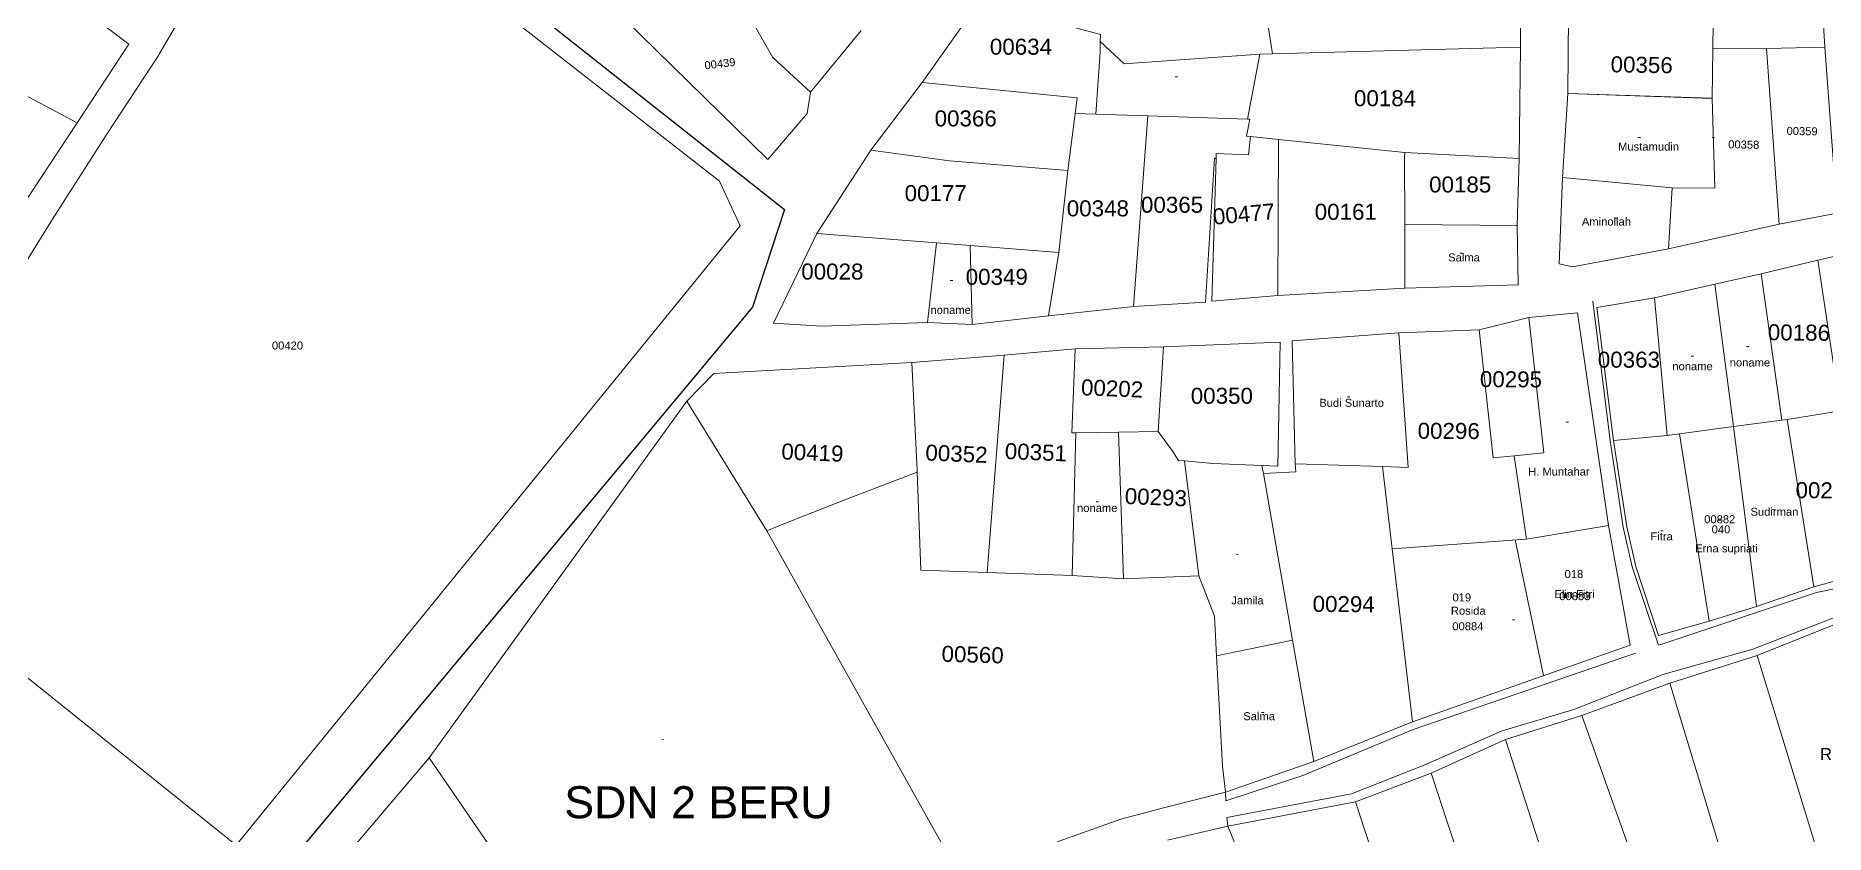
# Model space of a CAD drawing. Header units: metres. Extents: x 338938 to 356758, y 527808 to 538923.
# Drawn here: x 354817.7 to 355041.3, y 534462.7 to 534562.5 of the extents above; entities that cross this region are included whole.
import ezdxf
from ezdxf.enums import TextEntityAlignment as Align

# ---------------------------------------------------------------- set-up
doc = ezdxf.new("R2010")
doc.units = ezdxf.units.M
doc.header["$MEASUREMENT"] = 0
for name, color, linetype in [('020100', 7, 'Continuous'), ('040100', 20, 'Continuous'), ('080201', 7, 'Continuous'), ('Bidang sudah ada Hak', 200, 'Continuous'), ('tn_lai', 7, 'Continuous')]:
    doc.layers.add(name, color=color, linetype=linetype)
doc.styles.add('ROMANS', font='arial.ttf')
doc.styles.get("Standard").update_dxf_attribs({"font": 'arial.ttf'})

msp = doc.modelspace()

# ---------------------------------------------------------------- linework, layer by layer
at = {"layer": '020100', "lineweight": 9}
for points in [[(355008.45, 534544.75), (355009.11, 534555.26)], [(355021.7, 534535.82), (355009.7, 534533.6), (355008.04, 534533.97), (355008.45, 534544.75)], [(355008.45, 534544.75), (355022.16, 534543.46)], [(354988.75, 534530.9), (355002.89, 534531.32), (355002.79, 534538.75)], [(355027.48, 534531.41), (355033.28, 534532.72)], [(355019.95, 534529.72), (355027.48, 534531.41)], [(355029.81, 534513.61), (355027.48, 534531.41)], [(354929.09, 534526.62), (354934.68, 534526.36)], [(355004.22, 534527.24), (355010.3, 534527.84), (355014.19, 534501.25)], [(354975.06, 534508.96), (354974.68, 534524.34), (354988, 534525.32)], [(354866.83, 534472.23), (354899.02, 534516.81)], [(355021.54, 534512.52), (355023.08, 534512.73)], [(355023.08, 534512.73), (355029.81, 534513.61)], [(355026.76, 534489.32), (355023.08, 534512.73)], [(355029.81, 534513.61), (355035.86, 534514.4)], [(355032.68, 534491.13), (355029.81, 534513.61)], [(355035.86, 534514.4), (355036.5, 534514.51)], [(355014.82, 534511.88), (355016.48, 534501.09), (355017.6, 534496.14), (355020.45, 534487.51), (355026.76, 534489.32)], [(354971.08, 534507.74), (354970.87, 534508.75)], [(355014.19, 534501.25), (355016.9, 534486.32), (354989.71, 534476.74)], [(355003.96, 534499.57), (355014.19, 534501.25)], [(355006.07, 534482.5), (355002.54, 534499.46)], [(354953.61, 534494.61), (354947.16, 534495)], [(355032.68, 534491.13), (355039.85, 534493.58)], [(355026.76, 534489.32), (355032.68, 534491.13)], [(355032.75, 534485), (355042.22, 534488.79)], [(354965.22, 534484.97), (354974.72, 534486.93)], [(354966.34, 534467.95), (354977.38, 534471.75)], [(354966.62, 534463.68), (354982.59, 534466.74)], [(354966.62, 534463.68), (354959.09, 534461.95)], [(354966.65, 534440.73), (354974.61, 534444.11), (354966.62, 534463.68)]]:
    msp.add_lwpolyline(points, dxfattribs=at)
at = {"layer": '040100'}
msp.add_lwpolyline([(354673.95, 534368.2), (354659.41, 534376.1), (354666.15, 534461.57), (354737.71, 534594.22), (354775.22, 534658.77), (354811.77, 534631.53), (354822.93, 534614.25), (354850.98, 534588.39), (354911.22, 534540.74), (354907.22, 534528.53), (354841.78, 534450.01), (354743.05, 534318.6)], dxfattribs=at)
at = {"layer": '040100', "lineweight": 9}
for points in [[(355156.15, 534540.48), (355154.34, 534540.15), (355151.37, 534538.83), (355147.85, 534535.34), (355141.89, 534530.8), (355118.89, 534517.54), (355082.39, 534499.65), (355073.8, 534496.07), (355065.69, 534493.36), (355055.7, 534491.82), (355042.11, 534489.64), (355032.24, 534485.79), (355020.96, 534482.63), (355009.85, 534478.26), (355000.91, 534475.62), (354991.23, 534471.37), (354982.1, 534467.73), (354966.5, 534464.77)], [(355156.15, 534540.48), (355154.34, 534540.15), (355151.37, 534538.83), (355147.85, 534535.34), (355141.89, 534530.8), (355118.89, 534517.54), (355082.39, 534499.65), (355073.8, 534496.07), (355065.69, 534493.36), (355055.7, 534491.82), (355042.11, 534489.64), (355032.24, 534485.79), (355020.96, 534482.63), (355009.85, 534478.26), (355000.91, 534475.62), (354991.23, 534471.37), (354982.1, 534467.73), (354966.5, 534464.77)], [(355020.45, 534486.29), (355017.16, 534496.1), (355016.03, 534501.06), (355014.38, 534511.88), (355012.25, 534529.28)], [(355055.58, 534496.11), (355040.17, 534492.89), (355021.09, 534486.5), (355020.45, 534486.29)], [(355017.55, 534485.29), (354989.78, 534475.78), (354976.01, 534470.03), (354966.38, 534466.87), (354966.34, 534467.95)], [(354966.5, 534464.77), (354966.62, 534463.68)]]:
    msp.add_lwpolyline(points, dxfattribs=at)
at = {"layer": 'Bidang sudah ada Hak', "lineweight": 9}
for points in [[(354842.73, 534461.31), (354905.71, 534538.72), (354903.12, 534544.3), (354850.92, 534585.05), (354845.12, 534577.72), (354838.5, 534569.42), (354833.07, 534560.09), (354833.01, 534560), (354826.55, 534550.15), (354819.8, 534539.53), (354814.56, 534531.14), (354807.6, 534520.73)], [(354972.22, 534560.19), (354970.67, 534570.12), (354968.61, 534575.83)], [(355003.21, 534561.02), (355003.19, 534573.2)], [(355041.23, 534561.01), (355040.78, 534568.58)], [(354936.08, 534567.41), (354928.45, 534556.6)], [(354950.69, 534561.75), (354950.7, 534562.63), (354941.67, 534565.04), (354936.08, 534567.41)], [(355009.2, 534564.94), (355009.11, 534555.26)], [(355027.26, 534564.04), (355027.21, 534560.82)], [(354950.12, 534552.67), (354950.66, 534560.4), (354950.69, 534561.75)], [(354950.69, 534561.75), (354953.67, 534558.96), (354970.62, 534560.15), (354972.22, 534560.19)], [(354972.22, 534560.19), (354970.62, 534560.15), (354969.08, 534552.04)], [(355003.21, 534561.02), (354972.22, 534560.19)], [(355003.04, 534547.1), (355003.21, 534561.02)], [(355027.13, 534554.67), (355027.21, 534560.82)], [(355027.21, 534560.82), (355033.91, 534560.87)], [(355033.91, 534560.87), (355041.23, 534561.01)], [(355033.91, 534560.87), (355035.52, 534538.93)], [(355035.52, 534538.93), (355042.75, 534540.3), (355041.23, 534561.01)], [(354928.45, 534556.6), (354922.02, 534548.15)], [(354928.45, 534556.6), (354947.81, 534554.7), (354947.56, 534552.75)], [(355009.11, 534555.26), (355027.13, 534554.63), (355027.49, 534543.4)], [(355009.11, 534555.26), (355027.13, 534554.67)], [(354946.65, 534545.6), (354947.56, 534552.75)], [(354947.56, 534552.75), (354950.12, 534552.67)], [(354956.62, 534552.47), (354950.12, 534552.67)], [(355027.13, 534554.67), (355027.49, 534543.4)], [(354954.86, 534528.63), (354956.62, 534552.47)], [(354969.08, 534552.04), (354956.62, 534552.47)], [(354969.08, 534552.04), (354969.37, 534552.03), (354968.97, 534549.9), (354969.47, 534549.85)], [(354969.47, 534549.85), (354969.23, 534547.58), (354965.19, 534547.76), (354965.18, 534547.18)], [(354969.47, 534549.85), (354972.97, 534549.48)], [(354972.97, 534549.48), (354972.86, 534529.98)], [(354972.97, 534549.48), (354988.76, 534547.85)], [(354922.02, 534548.15), (354915.29, 534537.73)], [(354922.02, 534548.15), (354931.84, 534546.84), (354946.65, 534545.6)], [(354954.86, 534528.63), (354963.83, 534529.18), (354964.96, 534547.17), (354965.18, 534547.18)], [(354965.18, 534547.18), (354964.63, 534529.27), (354972.86, 534529.98)], [(354988.74, 534538.86), (354988.72, 534547.24), (354988.76, 534547.85)], [(355003.04, 534547.1), (354988.76, 534547.85)], [(355002.79, 534538.75), (355003.04, 534547.1)], [(354945.5, 534535.36), (354946.65, 534545.6)], [(355022.16, 534543.46), (355021.7, 534535.82)], [(355027.49, 534543.4), (355022.16, 534543.46)], [(354915.29, 534537.73), (354909.88, 534526.54), (354915.9, 534526.17), (354929.09, 534526.62)], [(354915.29, 534537.73), (354930.22, 534536.56)], [(354988.74, 534538.86), (354988.75, 534530.9)], [(355002.79, 534538.75), (354988.74, 534538.86)], [(355021.7, 534535.82), (355035.52, 534538.93)], [(354929.09, 534526.62), (354930.22, 534536.56)], [(354930.22, 534536.56), (354934.42, 534536.23)], [(354945.5, 534535.36), (354934.42, 534536.23)], [(354934.42, 534536.23), (354934.68, 534526.36)], [(354945.5, 534535.36), (354944.23, 534527.46)], [(355051.14, 534515.84), (355048.21, 534536.26), (355040.34, 534534.4)], [(355040.34, 534534.4), (355033.28, 534532.72)], [(355033.28, 534532.72), (355035.86, 534514.4)], [(355040.34, 534534.4), (355043.16, 534515.58)], [(354972.86, 534529.98), (354988.75, 534530.9)], [(354944.23, 534527.46), (354954.86, 534528.63)], [(355019.95, 534529.72), (355012.73, 534528.52), (355014.82, 534511.88)], [(355021.54, 534512.52), (355019.95, 534529.72)], [(354934.68, 534526.36), (354944.23, 534527.46)], [(355004.22, 534527.24), (354998.03, 534525.71)], [(355004.22, 534527.24), (355006.09, 534510.35), (355002.42, 534509.97)], [(354970.87, 534508.75), (354972.88, 534508.67), (354973.17, 534524.17), (354958.6, 534523.57)], [(354988, 534525.32), (354989.14, 534508.49), (354985.96, 534508.62)], [(354998.03, 534525.71), (354988, 534525.32)], [(355002.42, 534509.97), (354999.8, 534509.7), (354998.03, 534525.71)], [(354927.15, 534521.62), (354902.43, 534520.25), (354899.02, 534516.81)], [(354938.69, 534522.56), (354927.15, 534521.62)], [(354927.15, 534521.62), (354927.81, 534508.17), (354927.81, 534507.91)], [(354936.57, 534495.37), (354938.69, 534522.56)], [(354947.55, 534523.34), (354938.69, 534522.56)], [(354947.55, 534523.34), (354947.12, 534512.84), (354947.62, 534512.85)], [(354958.6, 534523.57), (354947.55, 534523.34)], [(354957.92, 534513.02), (354958.6, 534523.57)], [(354899.02, 534516.81), (354909.05, 534500.61)], [(355036.5, 534514.51), (355043.16, 534515.58)], [(354947.16, 534495), (354947.62, 534512.85)], [(354947.62, 534512.85), (354952.95, 534512.94)], [(354952.95, 534512.94), (354957.92, 534513.02)], [(354952.95, 534512.94), (354953.61, 534494.61)], [(354961.23, 534509.33), (354960.47, 534509.4), (354959.74, 534510.5), (354957.92, 534513.02)], [(355014.82, 534511.88), (355021.54, 534512.52)], [(355036.5, 534514.51), (355039.85, 534493.58)], [(354970.87, 534508.75), (354964.79, 534508.99), (354961.23, 534509.33)], [(354961.23, 534509.33), (354963, 534494.95)], [(354975.06, 534508.96), (354975.11, 534507.96), (354971.08, 534507.74)], [(354985.96, 534508.62), (354975.06, 534508.96)], [(354985.96, 534508.62), (354987.17, 534498.34)], [(355003.96, 534499.57), (355002.42, 534509.97)], [(354909.05, 534500.61), (354910.96, 534501.37), (354918.98, 534504.54), (354927.81, 534507.91)], [(354927.81, 534507.91), (354928.28, 534495.66), (354936.57, 534495.37)], [(354971.08, 534507.74), (354974.72, 534486.93)], [(354794.44, 534504.72), (354792.5, 534501.6), (354842.73, 534461.31)], [(354909.05, 534500.61), (354934.31, 534455.38)], [(355003.96, 534499.57), (354987.17, 534498.34)], [(354989.71, 534476.74), (354987.17, 534498.34)], [(354936.57, 534495.37), (354947.16, 534495)], [(354953.61, 534494.61), (354963, 534494.95)], [(354963, 534494.95), (354964.95, 534489.94), (354965.22, 534484.97)], [(355039.85, 534493.58), (355046.17, 534495.33), (355046.16, 534495.39)], [(354974.72, 534486.93), (354977.38, 534471.75)], [(354965.22, 534484.97), (354965.98, 534471.18), (354966.34, 534467.95)], [(355032.75, 534485), (355021.86, 534481.56)], [(355040.92, 534458.39), (355032.75, 534485)], [(355021.86, 534481.56), (355010.86, 534477.53)], [(355031.97, 534448.1), (355021.86, 534481.56)], [(354977.38, 534471.75), (354989.71, 534476.74)], [(355010.86, 534477.53), (355001.32, 534474.5)], [(355022.82, 534443.97), (355010.86, 534477.53)], [(355001.32, 534474.5), (354992.04, 534470.29)], [(355001.32, 534474.5), (355010.78, 534445.18)], [(354866.83, 534472.23), (354849.57, 534451.87)], [(354893.43, 534430.95), (354885.3, 534445.31), (354866.83, 534472.23)], [(354992.04, 534470.29), (354982.59, 534466.74)], [(355000.79, 534443.72), (354992.04, 534470.29)], [(354934.31, 534455.38), (354941.36, 534459.76), (354945.42, 534461.77), (354953.27, 534464.55), (354958.75, 534466.03), (354966.34, 534467.95)], [(354982.59, 534466.74), (354992.63, 534435.95)]]:
    msp.add_lwpolyline(points, dxfattribs=at)
for points, elevation in [([(354900.63, 534576.07), (354901.21, 534574.78), (354909.78, 534559.74), (354914.47, 534555.39)], 55.74), ([(354822.87, 534551.56), (354829.34, 534561.41), (354812.33, 534574.23), (354808.51, 534568.13), (354808.32, 534567.78)], 55.2), ([(354887.25, 534568.47), (354909.17, 534547.01), (354914.05, 534552.76), (354914.47, 534555.39)], 55.74), ([(354808.32, 534567.78), (354806.32, 534564.15), (354804.91, 534560.71), (354812.16, 534557.22), (354822.87, 534551.56)], 55.2), ([(354914.47, 534555.39), (354920.8, 534563.13)], 55.74), ([(354822.87, 534551.56), (354815.95, 534541.08), (354795.69, 534550.13)], 55.2)]:
    msp.add_lwpolyline(points, dxfattribs=dict(at, elevation=elevation))

# ---------------------------------------------------------------- texts
at = {"layer": '080201', "color": 6, "lineweight": 9}
for s, p in [('00634', (354940.78, 534560.09)), ('00184', (354986.27, 534553.65)), ('00366', (354933.88, 534551.13)), ('00177', (354930.13, 534541.79)), ('00185', (354995.66, 534542.87)), ('00348', (354950.39, 534539.89)), ('00365', (354959.66, 534540.34)), ('00161', (354981.37, 534539.46)), ('00028', (354917.22, 534531.99)), ('00349', (354937.76, 534531.33)), ('00363', (355016.74, 534520.98)), ('00350', (354965.88, 534516.47))]:
    msp.add_text(s, height=2, dxfattribs=at).set_placement(p, align=Align.CENTER)
at = {"layer": '080201', "lineweight": 9}
for s, rotation, p in [('00439', 6.84, (354903.23, 534558.47, 55.74)), ('00359', 358.9845, (355038.37, 534550.04)), ('00358', 358.9845, (355031.08, 534548.36))]:
    msp.add_text(s, height=1, rotation=rotation, dxfattribs=at).set_placement(p, align=Align.CENTER)
at = {"layer": '080201', "color": 6, "lineweight": 9}
for s, rotation, p in [('00356', 358.9845, (355018.32, 534557.83)), ('00477', 5.33, (354968.73, 534539.19)), ('00186', 359.3413, (355037.97, 534524.37)), ('00202', 357.6826, (354952.13, 534517.39)), ('00295', 359.6748, (355002, 534518.53)), ('00296', 359.6748, (354994.22, 534512.08)), ('00419', 357.6826, (354914.69, 534509.37)), ('00352', 357.6826, (354932.69, 534509.23)), ('00351', 357.6826, (354942.61, 534509.42)), ('00293', 357.6826, (354957.6, 534503.8)), ('00298', 359.3413, (355041.43, 534504.65)), ('00294', 359.6748, (354981.1, 534490.44)), ('00560', 358.3177, (354934.72, 534484.13))]:
    msp.add_text(s, height=2, rotation=rotation, dxfattribs=at).set_placement(p, align=Align.CENTER)
at = {"layer": '080201', "lineweight": 9}
for s, p in [('-', (354960.21, 534556.93)), ('-', (355018.02, 534549.37)), ('-', (355027.3, 534549.37)), ('-', (355015.07, 534539.21)), ('-', (354995.79, 534534.91)), ('-', (354932.1, 534531.49)), ('00420', (354849.14, 534523.25)), ('-', (355031.58, 534523.23)), ('-', (355024.68, 534522.03)), ('-', (354981.71, 534516.96)), ('-', (355009.03, 534513.79)), ('-', (354950.34, 534503.83)), ('-', (355028.09, 534501.54)), ('-', (355034.77, 534502.89)), ('-', (355020.87, 534500.2)), ('-', (354967.82, 534497.23)), ('-', (355002.33, 534489.07)), ('-', (354971, 534477.5)), ('-', (354896.02, 534474.15))]:
    msp.add_text(s, height=1, dxfattribs=at).set_placement(p, align=Align.CENTER)
at = {"layer": '080201', "style": 'ROMANS'}
for s, p in [('00882', (355028.09, 534501.54)), ('00883', (355009.99, 534491.93)), ('00884', (354996.62, 534488.17))]:
    msp.add_text(s, height=1, dxfattribs=at).set_placement(p, align=Align.CENTER)
at = {"layer": 'tn_lai', "lineweight": 9}
for s, height, p in [('Mustamudin', 1, (355019.19, 534548.11)), ('Aminollah', 1, (355013.93, 534538.74)), ('Salma', 1, (354996.14, 534534.26)), ('noname', 1, (354932, 534527.69)), ('noname', 1, (355024.69, 534520.66)), ('noname', 1, (355031.86, 534521.13)), ('Budi Sunarto', 1, (354982.09, 534516.09)), ('H. Muntahar', 1, (355007.99, 534507.5)), ('noname', 1, (354950.31, 534502.95)), ('Sudirman', 1, (355034.92, 534502.48)), ('040', 1, (355028.24, 534500.28)), ('Fitra', 1, (355020.83, 534499.4)), ('Erna supriati', 1, (355028.93, 534497.9)), ('018', 1, (355009.87, 534494.69)), ('Jamila', 1, (354969.09, 534491.41)), ('019', 1, (354995.86, 534491.77)), ('Elin Fitri', 1, (355009.95, 534492.18)), ('Rosida', 1, (354996.67, 534490.11)), ('Salma', 1, (354970.54, 534476.93)), ('Rita', 1.5, (355042.47, 534471.94)), ('SDN 2 BERU', 4, (354900.49, 534464.68))]:
    msp.add_text(s, height=height, dxfattribs=at).set_placement(p, align=Align.CENTER)

doc.saveas('drawing.dxf')
